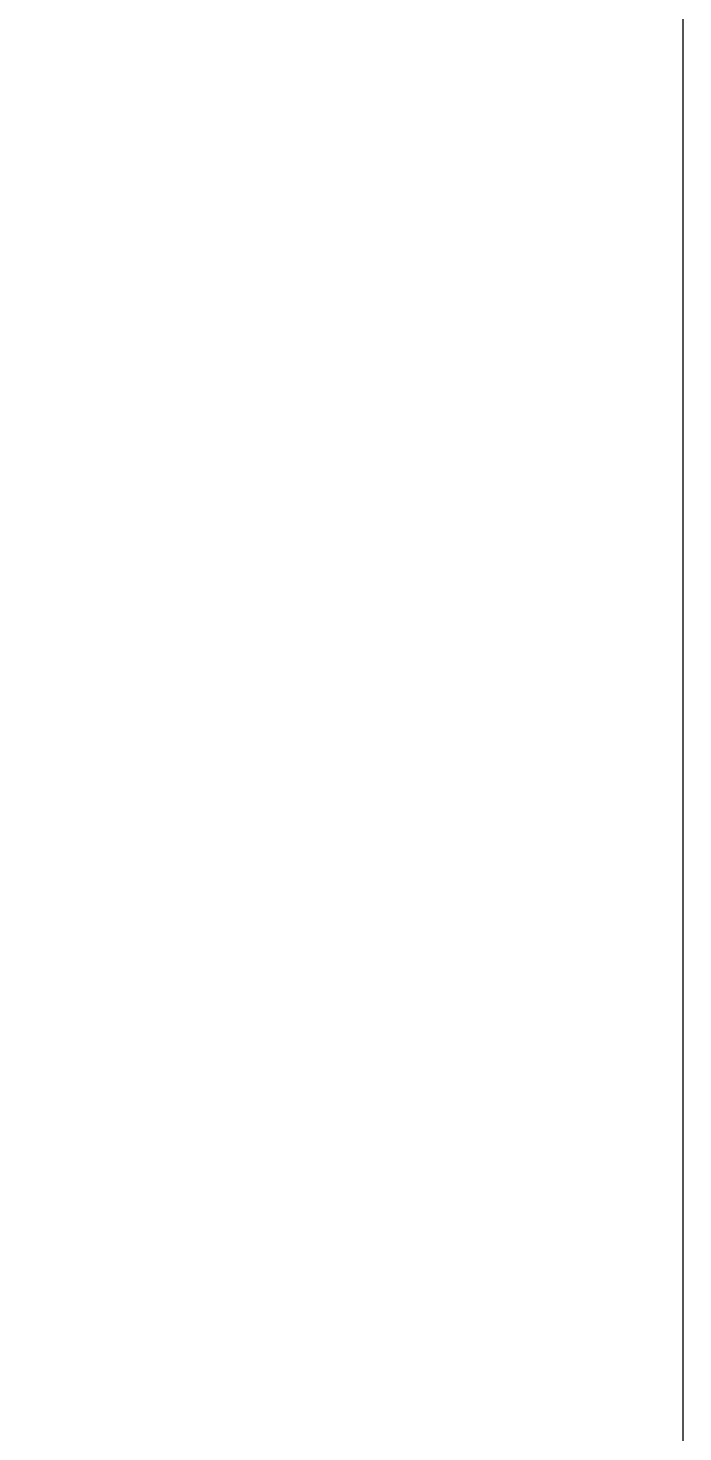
# Model space of a CAD drawing. Header units: millimetres. Extents: x -10881 to 8954, y -8695 to 5624.
# Drawn here: x 7429 to 8954, y -3994 to -725 of the extents above; entities that cross this region are included whole.
import ezdxf

# ---------------------------------------------------------------- set-up
doc = ezdxf.new("R2010")
doc.units = ezdxf.units.MM
doc.layers.add('DIKOM_РАЗМЕР_ЗОНА', color=7, linetype='Continuous')
doc.styles.add('style1', font='arial.ttf', dxfattribs={"width": 0.8})
doc.dimstyles.new('1-50', dxfattribs={"dimtxt": 300, "dimasz": 200, "dimexe": 100, "dimexo": 0, "dimgap": 100, "dimtad": 1, "dimtxsty": 'style1', "dimcen": 200, "dimclrd": 7, "dimclre": 7, "dimclrt": 7, "dimadec": 1, "dimazin": 2, "dimtfac": 1, "dimtmove": 0, "dimatfit": 2, "dimfxl": 0, "dimlwd": 25, "dimlwe": 18, "dimarcsym": 0})

# ---------------------------------------------------------------- blocks, each defined once
blk = doc.blocks.new('*D12')
at = {"layer": 'Defpoints', "color": 0, "transparency": 16777216}
for p in [(-9113.3, 3014), (8954.2, 2756.5), (8954.2, -8594.5)]:
    blk.add_point(p, dxfattribs=at)
at = {"layer": 'DIKOM_РАЗМЕР_ЗОНА', "color": 7, "lineweight": 18, "transparency": 16777216}
for p, q in [((-9113.3, 3014), (-9113.3, -8694.5)), ((8954.2, 2756.5), (8954.2, -8694.5))]:
    blk.add_line(p, q, dxfattribs=at)
at = {"layer": 'DIKOM_РАЗМЕР_ЗОНА', "color": 7, "lineweight": 25, "transparency": 16777216}
blk.add_line((-8913.3, -8594.5), (8754.2, -8594.5), dxfattribs=at)
at = {"layer": 'DIKOM_РАЗМЕР_ЗОНА', "color": 7, "transparency": 16777216}
for points in [[(-8913.3, -8561.2), (-8913.3, -8627.8), (-9113.3, -8594.5)], [(8754.2, -8561.2), (8754.2, -8627.8), (8954.2, -8594.5)]]:
    blk.add_solid(points, dxfattribs=at)
at = {"layer": 'DIKOM_РАЗМЕР_ЗОНА', "color": 7, "transparency": 16777216, "insert": (-79.6, -8341.3), "char_height": 300, "attachment_point": 5, "style": 'style1'}
blk.add_mtext('18000', dxfattribs=at)

msp = doc.modelspace()

# ---------------------------------------------------------------- dimensions: what is measured, and where the dimension line sits
at = {"layer": 'DIKOM_РАЗМЕР_ЗОНА'}
dim = msp.add_linear_dim(base=(8954.2, -8594.513), p1=(-9113.319, 3014.045), p2=(8954.2, 2756.48), text='18000', dimstyle='1-50', dxfattribs=at)
dim.commit()
dim.dimension.update_dxf_attribs({"geometry": '*D12', "text_midpoint": (-79.559, -8594.513), "dimtype": 160})

doc.saveas('drawing.dxf')
